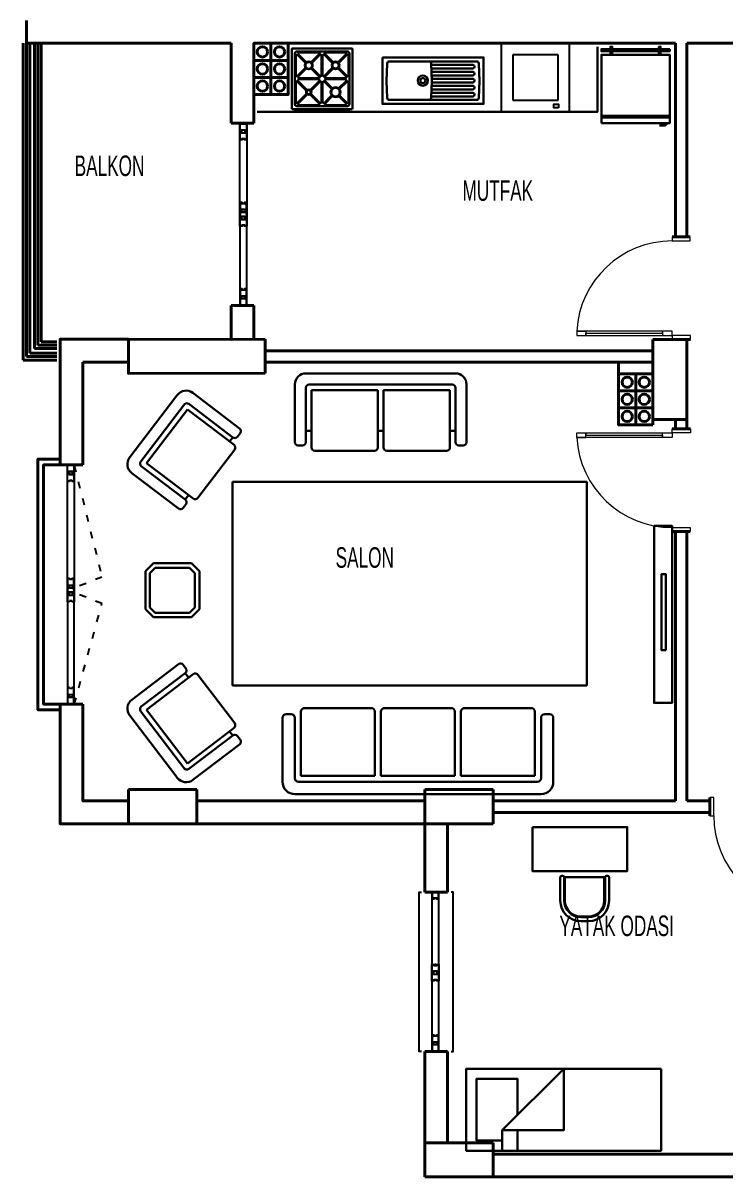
# Model space of a CAD drawing. Header units: millimetres. Extents: x 43 to 2108, y 36 to 2056.
# Drawn here: x 43 to 660, y 41 to 1054 of the extents above; entities that cross this region are included whole.
import ezdxf

# ---------------------------------------------------------------- set-up
doc = ezdxf.new("R2010")
doc.units = ezdxf.units.MM
doc.linetypes.add('ACAD_ISO03W100', pattern=[30, 12, -18])
doc.layers.add('14_ISLAK_MEKAN_TEFRİŞ', color=134, linetype='Continuous')
for name, color, linetype, lineweight in [('duvar_40', 45, 'Continuous', 40), ('PENC_25', 74, 'Continuous', 25), ('TEF', 145, 'Continuous', 30), ('yazı', 253, 'Continuous', 20)]:
    doc.layers.add(name, color=color, linetype=linetype, lineweight=lineweight)
doc.styles.add('ARIAL', font='Arial')

# ---------------------------------------------------------------- blocks, each defined once
blk = doc.blocks.new('2')
at = {"layer": 'TEF', "linetype": 'ByBlock', "flags": 128}
for points in [[(596.611186, 612.660234), (612.452687, 612.660234), (612.452687, 457.302242), (596.611186, 457.302242)], [(606.807043, 503.577482), (603.217009, 503.577482), (603.217009, 570.405056), (606.807043, 570.405056)]]:
    blk.add_lwpolyline(points, close=True, dxfattribs=at)
blk = doc.blocks.new('a4')
at = {"layer": 'duvar_40', "linetype": 'ByBlock', "flags": 128}
for points in [[(415.452687, 291.277561), (395.452687, 291.277561)], [(415.452687, 151.277561), (395.452687, 151.277561)]]:
    blk.add_lwpolyline(points, dxfattribs=at)
at = {"layer": 'PENC_25'}
for p, q in [((401.661169, 285.302338), (401.661169, 165.816561)), ((407.661172, 165.816561), (407.661172, 285.302338))]:
    blk.add_line(p, q, dxfattribs=at)
at = {"layer": 'PENC_25', "flags": 128}
for points in [[(392.452687, 151.277561), (390.452687, 151.277561), (390.452687, 291.277561), (392.452687, 291.277561)], [(418.452687, 151.277561), (420.369654, 151.277561), (420.369654, 291.277561), (418.452687, 291.277561)]]:
    blk.add_lwpolyline(points, dxfattribs=at)
for points in [[(401.661169, 291.277561), (407.661172, 291.277561), (407.661172, 291.277561)], [(407.661172, 285.302338), (407.661172, 291.277561), (401.661169, 291.277561), (401.661169, 285.302338), (403.66117, 285.302338), (403.66117, 286.002338), (405.66117, 286.002338), (405.66117, 285.302338)], [(407.461172, 285.502338), (407.461172, 291.102342), (401.861169, 291.102342), (401.861169, 285.502338), (403.46117, 285.502338), (403.46117, 286.202338), (405.86117, 286.202338), (405.86117, 285.502338)], [(407.661172, 227.640209), (407.661172, 219.640206), (406.16117, 219.640206), (406.16117, 221.640207), (401.661169, 221.640207), (401.661169, 227.640209), (403.66117, 227.640209), (403.66117, 226.940209), (405.66117, 226.940209), (405.66117, 227.640209)], [(407.461172, 227.440209), (407.461172, 219.840206), (406.36117, 219.840206), (406.36117, 221.840207), (401.861169, 221.840207), (401.861169, 227.440209), (403.46117, 227.440209), (403.46117, 226.740209), (405.86117, 226.740209), (405.86117, 227.440209)], [(404.16117, 227.840209), (404.16117, 226.940209), (405.16117, 226.940209), (405.16117, 227.840209)], [(401.661169, 213.340204), (401.661169, 221.340207), (403.16117, 221.340207), (403.16117, 219.340206), (407.661172, 219.340206), (407.661172, 213.340204), (405.66117, 213.340204), (405.66117, 214.040204), (403.66117, 214.040204), (403.66117, 213.340204)], [(401.861169, 213.540204), (401.861169, 221.140207), (402.96117, 221.140207), (402.96117, 219.140206), (407.461172, 219.140206), (407.461172, 213.540204), (405.86117, 213.540204), (405.86117, 214.240204), (403.46117, 214.240204), (403.46117, 213.540204)], [(401.661169, 165.816561), (401.661169, 157.602343), (403.16117, 157.602343), (403.16117, 159.602344), (407.661172, 159.602344), (407.661172, 165.816561), (405.66117, 165.816561), (405.66117, 165.116561), (403.66117, 165.116561), (403.66117, 165.816561)], [(401.861169, 165.616561), (401.861169, 157.802343), (402.96117, 157.802343), (402.96117, 159.802344), (407.461172, 159.802344), (407.461172, 165.616561), (405.86117, 165.616561), (405.86117, 164.916561), (403.46117, 164.916561), (403.46117, 165.616561)], [(407.661172, 151.277561), (407.661172, 159.302344), (406.16117, 159.302344), (406.16117, 157.302343), (401.661169, 157.302343), (401.661169, 151.277561), (404.66117, 151.277561)], [(407.461172, 151.702341), (407.461172, 159.102344), (406.36117, 159.102344), (406.36117, 157.102343), (401.861169, 157.102343), (401.861169, 151.702341), (403.46117, 151.702341), (405.86117, 151.702341)], [(401.661169, 151.277561), (407.661172, 151.277561)]]:
    blk.add_lwpolyline(points, close=True, dxfattribs=at)
blk = doc.blocks.new('a5')
at = {"layer": 'duvar_40', "linetype": 'ByBlock'}
for p, q in [((95.452558, 666.277561), (75.452558, 666.277561)), ((95.452558, 456.277561), (75.452558, 456.277561))]:
    blk.add_line(p, q, dxfattribs=at)
at = {"layer": 'duvar_40', "linetype": 'ByBlock', "flags": 128}
for points in [[(75.963781, 671.277561), (55.963781, 671.277561), (55.963781, 451.277561), (75.963781, 451.277561)], [(75.963781, 666.277561), (60.963781, 666.277561), (60.963781, 456.277561), (75.963781, 456.277561)]]:
    blk.add_lwpolyline(points, dxfattribs=at)
at = {"layer": 'PENC_25'}
for p, q in [((81.82334, 666.277573), (81.82334, 666.277573)), ((81.82334, 666.277573), (87.823343, 666.277573)), ((87.823343, 666.277573), (81.82334, 666.277573)), ((81.82334, 660.252791), (81.82334, 666.277573)), ((81.82334, 666.277573), (84.823341, 666.277573)), ((86.323341, 660.252791), (81.82334, 660.252791)), ((81.82334, 651.738573), (81.82334, 659.952791)), ((81.82334, 659.952791), (83.323341, 659.952791)), ((82.02334, 660.452791), (82.02334, 665.852793)), ((82.02334, 665.852793), (83.623341, 665.852793)), ((86.523341, 660.452791), (82.02334, 660.452791)), ((82.02334, 651.938573), (82.02334, 659.752791)), ((82.02334, 659.752791), (83.123341, 659.752791)), ((83.123341, 659.752791), (83.123341, 657.75279)), ((83.323341, 659.952791), (83.323341, 657.95279)), ((83.623341, 665.852793), (83.623341, 665.852793)), ((83.623341, 665.852793), (86.023341, 665.852793)), ((84.823341, 666.277573), (84.823341, 666.277573)), ((84.823341, 666.277573), (84.823341, 666.277573)), ((84.823341, 666.277573), (84.823341, 666.277573)), ((84.823341, 666.277573), (87.823343, 666.277573)), ((86.023341, 665.852793), (86.023341, 665.852793)), ((86.023341, 665.852793), (87.623343, 665.852793)), ((86.323341, 658.25279), (86.323341, 660.252791)), ((86.523341, 658.45279), (86.523341, 660.452791)), ((87.623343, 658.45279), (86.523341, 658.45279)), ((87.623343, 665.852793), (87.623343, 658.45279)), ((87.823343, 666.277573), (87.823343, 666.277573)), ((87.823343, 666.277573), (87.823343, 658.25279)), ((83.823341, 651.738573), (81.82334, 651.738573)), ((81.82334, 556.277573), (81.82334, 651.738573)), ((83.623341, 651.938573), (82.02334, 651.938573)), ((83.123341, 657.75279), (87.623343, 657.75279)), ((83.323341, 657.95279), (87.823343, 657.95279)), ((86.023341, 652.638573), (83.623341, 652.638573)), ((83.623341, 652.638573), (83.623341, 651.938573)), ((85.823341, 652.438573), (83.823341, 652.438573)), ((83.823341, 652.438573), (83.823341, 651.738573)), ((85.823341, 651.738573), (85.823341, 652.438573)), ((87.823343, 651.738573), (85.823341, 651.738573)), ((86.023341, 651.938573), (86.023341, 652.638573)), ((87.623343, 651.938573), (86.023341, 651.938573)), ((87.823343, 658.25279), (86.323341, 658.25279)), ((87.623343, 657.75279), (87.623343, 651.938573)), ((87.823343, 657.95279), (87.823343, 651.738573)), ((87.823343, 651.738573), (87.823343, 556.277573)), ((81.82334, 566.577577), (81.82334, 558.577573)), ((83.823341, 566.577577), (81.82334, 566.577577)), ((81.82334, 558.577573), (83.323341, 558.577573)), ((86.323341, 558.277573), (81.82334, 558.277573)), ((81.82334, 558.277573), (81.82334, 556.277573)), ((82.02334, 566.377577), (82.02334, 558.777573)), ((83.623341, 566.377577), (82.02334, 566.377577)), ((82.02334, 558.777573), (83.123341, 558.777573)), ((86.523341, 558.077573), (82.02334, 558.077573)), ((82.02334, 558.077573), (82.02334, 556.277573)), ((83.123341, 558.777573), (83.123341, 560.777574)), ((83.123341, 560.777574), (87.623343, 560.777574)), ((83.323341, 558.577573), (83.323341, 560.577574)), ((83.323341, 560.577574), (87.823343, 560.577574)), ((83.623341, 565.677577), (83.623341, 566.377577)), ((86.023341, 565.677577), (83.623341, 565.677577)), ((83.823341, 565.877577), (83.823341, 566.577577)), ((85.823341, 565.877577), (83.823341, 565.877577)), ((87.823343, 566.577577), (85.823341, 566.577577)), ((85.823341, 566.577577), (85.823341, 565.877577)), ((87.623343, 566.377577), (86.023341, 566.377577)), ((86.023341, 566.377577), (86.023341, 565.677577)), ((87.823343, 560.277574), (86.323341, 560.277574)), ((86.323341, 560.277574), (86.323341, 558.277573)), ((87.623343, 560.077574), (86.523341, 560.077574)), ((86.523341, 560.077574), (86.523341, 558.077573)), ((87.623343, 560.777574), (87.623343, 566.377577)), ((87.623343, 556.277573), (87.623343, 560.077574)), ((87.823343, 560.577574), (87.823343, 566.577577)), ((87.823343, 556.277573), (87.823343, 560.277574)), ((81.82334, 554.277572), (81.82334, 556.277573)), ((81.82334, 556.277573), (81.82334, 470.816572)), ((86.323341, 554.277572), (81.82334, 554.277572)), ((81.82334, 545.977569), (81.82334, 553.977572)), ((81.82334, 553.977572), (83.323341, 553.977572)), ((82.02334, 554.477572), (82.02334, 556.277573)), ((86.523341, 554.477572), (82.02334, 554.477572)), ((82.02334, 546.177569), (82.02334, 553.777572)), ((82.02334, 553.777572), (83.123341, 553.777572)), ((83.123341, 553.777572), (83.123341, 551.777571)), ((83.123341, 551.777571), (87.623343, 551.777571)), ((83.323341, 553.977572), (83.323341, 551.977571)), ((83.323341, 551.977571), (87.823343, 551.977571)), ((86.323341, 552.277571), (86.323341, 554.277572)), ((87.823343, 552.277571), (86.323341, 552.277571)), ((86.523341, 552.477571), (86.523341, 554.477572)), ((87.623343, 552.477571), (86.523341, 552.477571)), ((87.623343, 556.277573), (87.623343, 552.477571)), ((87.623343, 551.777571), (87.623343, 546.177569)), ((87.823343, 556.277573), (87.823343, 552.277571)), ((87.823343, 470.816572), (87.823343, 556.277573)), ((87.823343, 551.977571), (87.823343, 545.977569)), ((83.823341, 545.977569), (81.82334, 545.977569)), ((83.623341, 546.177569), (82.02334, 546.177569)), ((86.023341, 546.877569), (83.623341, 546.877569)), ((83.623341, 546.877569), (83.623341, 546.177569)), ((85.823341, 546.677569), (83.823341, 546.677569)), ((83.823341, 546.677569), (83.823341, 545.977569)), ((85.823341, 545.977569), (85.823341, 546.677569)), ((87.823343, 545.977569), (85.823341, 545.977569)), ((86.023341, 546.177569), (86.023341, 546.877569)), ((87.623343, 546.177569), (86.023341, 546.177569)), ((81.82334, 470.816572), (81.82334, 462.602355)), ((83.823341, 470.816572), (81.82334, 470.816572)), ((82.02334, 470.616572), (82.02334, 462.802355)), ((83.623341, 470.616572), (82.02334, 470.616572)), ((83.623341, 469.916572), (83.623341, 470.616572)), ((86.023341, 469.916572), (83.623341, 469.916572)), ((83.823341, 470.116572), (83.823341, 470.816572)), ((85.823341, 470.116572), (83.823341, 470.116572)), ((87.823343, 470.816572), (85.823341, 470.816572)), ((85.823341, 470.816572), (85.823341, 470.116572)), ((87.623343, 470.616572), (86.023341, 470.616572)), ((86.023341, 470.616572), (86.023341, 469.916572)), ((87.623343, 464.802356), (87.623343, 470.616572)), ((87.823343, 464.602356), (87.823343, 470.816572)), ((81.82334, 462.602355), (83.323341, 462.602355)), ((86.323341, 462.302355), (81.82334, 462.302355)), ((81.82334, 462.302355), (81.82334, 456.277573)), ((81.82334, 456.277573), (81.82334, 456.277573)), ((81.82334, 456.277573), (87.823343, 456.277573)), ((87.823343, 456.277573), (81.82334, 456.277573)), ((81.82334, 456.277573), (84.823341, 456.277573)), ((82.02334, 462.802355), (83.123341, 462.802355)), ((86.523341, 462.102355), (82.02334, 462.102355)), ((82.02334, 462.102355), (82.02334, 456.702353)), ((82.02334, 456.702353), (83.623341, 456.702353)), ((83.123341, 462.802355), (83.123341, 464.802356)), ((83.123341, 464.802356), (87.623343, 464.802356)), ((83.323341, 462.602355), (83.323341, 464.602356)), ((83.323341, 464.602356), (87.823343, 464.602356)), ((83.623341, 456.702353), (83.623341, 456.702353)), ((83.623341, 456.702353), (86.023341, 456.702353)), ((84.823341, 456.277573), (84.823341, 456.277573)), ((84.823341, 456.277573), (84.823341, 456.277573)), ((84.823341, 456.277573), (84.823341, 456.277573)), ((84.823341, 456.277573), (87.823343, 456.277573)), ((86.023341, 456.702353), (86.023341, 456.702353)), ((86.023341, 456.702353), (87.623343, 456.702353)), ((87.823343, 464.302356), (86.323341, 464.302356)), ((86.323341, 464.302356), (86.323341, 462.302355)), ((87.623343, 464.102356), (86.523341, 464.102356)), ((86.523341, 464.102356), (86.523341, 462.102355)), ((87.623343, 456.702353), (87.623343, 464.102356)), ((87.823343, 456.277573), (87.823343, 464.302356)), ((87.823343, 456.277573), (87.823343, 456.277573))]:
    blk.add_line(p, q, dxfattribs=at)
at = {"layer": 'PENC_25', "linetype": 'ACAD_ISO03W100', "ltscale": 0.5}
for p, q in [((87.823332, 666.107915), (112.138518, 567.695697)), ((112.138518, 567.695697), (87.823332, 558.107916)), ((112.138518, 544.520133), (87.823332, 554.107914)), ((87.823332, 456.107915), (112.138518, 544.520133))]:
    blk.add_line(p, q, dxfattribs=at)
blk = doc.blocks.new('a6')
at = {"layer": 'duvar_40', "linetype": 'ByBlock'}
for p, q in [((225.452687, 966.263095), (245.452687, 966.263095)), ((245.452687, 806.263095), (225.452687, 806.263095))]:
    blk.add_line(p, q, dxfattribs=at)
at = {"layer": 'PENC_25'}
for p, q in [((233.215035, 886.093422), (233.215035, 951.554423)), ((239.215038, 951.554423), (239.215038, 886.093422)), ((233.215035, 886.093422), (233.215035, 820.632421)), ((239.215038, 820.632421), (239.215038, 886.093422))]:
    blk.add_line(p, q, dxfattribs=at)
at = {"layer": 'PENC_25', "flags": 128}
for points in [[(233.215035, 966.093422), (233.215035, 966.093422), (239.215038, 966.093422), (239.215038, 966.093422)], [(239.215038, 966.093422), (239.215038, 958.068639), (237.715037, 958.068639), (237.715037, 960.06864), (233.215035, 960.06864), (233.215035, 966.093422), (236.215037, 966.093422)], [(233.215035, 951.554423), (233.215035, 959.76864), (234.715037, 959.76864), (234.715037, 957.768639), (239.215038, 957.768639), (239.215038, 951.554423), (237.215037, 951.554423), (237.215037, 952.254423), (235.215037, 952.254423), (235.215037, 951.554423)], [(233.415035, 951.754423), (233.415035, 959.56864), (234.515037, 959.56864), (234.515037, 957.568639), (239.015038, 957.568639), (239.015038, 951.754423), (237.415037, 951.754423), (237.415037, 952.454423), (235.015037, 952.454423), (235.015037, 951.754423)], [(233.215035, 896.393426), (233.215035, 888.393423), (234.715037, 888.393423), (234.715037, 890.393424), (239.215038, 890.393424), (239.215038, 896.393426), (237.215037, 896.393426), (237.215037, 895.693426), (235.215037, 895.693426), (235.215037, 896.393426)], [(233.415035, 896.193426), (233.415035, 888.593423), (234.515037, 888.593423), (234.515037, 890.593424), (239.015038, 890.593424), (239.015038, 896.193426), (237.415037, 896.193426), (237.415037, 895.493426), (235.015037, 895.493426), (235.015037, 896.193426)], [(233.215035, 875.793418), (233.215035, 883.793421), (234.715037, 883.793421), (234.715037, 881.79342), (239.215038, 881.79342), (239.215038, 875.793418), (237.215037, 875.793418), (237.215037, 876.493418), (235.215037, 876.493418), (235.215037, 875.793418)], [(233.415035, 875.993418), (233.415035, 883.593421), (234.515037, 883.593421), (234.515037, 881.59342), (239.015038, 881.59342), (239.015038, 875.993418), (237.415037, 875.993418), (237.415037, 876.693418), (235.015037, 876.693418), (235.015037, 875.993418)], [(233.215035, 820.632421), (233.215035, 812.418204), (234.715037, 812.418204), (234.715037, 814.418205), (239.215038, 814.418205), (239.215038, 820.632421), (237.215037, 820.632421), (237.215037, 819.932421), (235.215037, 819.932421), (235.215037, 820.632421)], [(233.415035, 820.432421), (233.415035, 812.618204), (234.515037, 812.618204), (234.515037, 814.618205), (239.015038, 814.618205), (239.015038, 820.432421), (237.415037, 820.432421), (237.415037, 819.732421), (235.015037, 819.732421), (235.015037, 820.432421)], [(239.215038, 806.093422), (239.215038, 814.118205), (237.715037, 814.118205), (237.715037, 812.118204), (233.215035, 812.118204), (233.215035, 806.093422), (236.215037, 806.093422)], [(239.015038, 806.518202), (239.015038, 813.918205), (237.915037, 813.918205), (237.915037, 811.918204), (233.415035, 811.918204), (233.415035, 806.518202), (235.015037, 806.518202), (237.415037, 806.518202)], [(233.215035, 806.093422), (233.215035, 806.093422), (239.215038, 806.093422), (239.215038, 806.093422)]]:
    blk.add_lwpolyline(points, close=True, dxfattribs=at)
for points in [[(233.415035, 960.26864), (233.415035, 965.668642), (235.015037, 965.668642), (237.415037, 965.668642), (239.015038, 965.668642), (239.015038, 958.268639), (237.915037, 958.268639), (237.915037, 960.26864)], [(233.415035, 960.26864), (237.915037, 960.26864)], [(239.215038, 886.093422), (239.215038, 890.093424), (237.715037, 890.093424), (237.715037, 888.093423), (233.215035, 888.093423), (233.215035, 886.093422)], [(239.215038, 886.093422), (239.215038, 882.09342), (237.715037, 882.09342), (237.715037, 884.093421), (233.215035, 884.093421), (233.215035, 886.093422)], [(239.015038, 886.093422), (239.015038, 889.893424), (237.915037, 889.893424), (237.915037, 887.893423), (233.415035, 887.893423), (233.415035, 886.093422)], [(239.015038, 886.093422), (239.015038, 882.29342), (237.915037, 882.29342), (237.915037, 884.293421), (233.415035, 884.293421), (233.415035, 886.093422)]]:
    blk.add_lwpolyline(points, dxfattribs=at)
blk = doc.blocks.new('f1')
at = {"layer": 'duvar_40', "linetype": 'ByBlock'}
for p, q in [((628.408052, 866.277561), (612.407959, 866.277561)), ((625.408131, 866.277557), (615.408131, 866.277557)), ((625.407375, 866.289079), (625.407375, 866.277561)), ((625.407375, 866.277561), (625.407375, 866.289079)), ((628.452636, 776.277561), (612.452543, 776.277561)), ((615.452715, 776.277557), (625.452715, 776.277557))]:
    blk.add_line(p, q, dxfattribs=at)
at = {"layer": 'PENC_25', "lineweight": 20}
for p, q in [((628.408103, 866.277561), (612.407959, 866.277561)), ((612.407959, 866.277561), (612.407959, 862.804983)), ((612.407959, 862.804983), (628.408052, 862.804983)), ((628.408052, 862.804983), (628.408052, 866.277561)), ((528.729137, 783.75014), (528.729137, 779.75014)), ((628.452636, 779.75014), (612.452543, 779.75014)), ((612.452543, 779.75014), (612.452543, 776.277561)), ((612.452543, 776.277561), (628.452687, 776.277561)), ((628.452636, 776.277561), (628.452636, 779.75014))]:
    blk.add_line(p, q, dxfattribs=at)
at = {"layer": 'PENC_25', "lineweight": 20, "flags": 128}
blk.add_lwpolyline([(528.729137, 779.75014), (612.452543, 779.75014), (612.452543, 783.75014), (528.729137, 783.75014), (536.801573, 783.75014), (536.801573, 779.75014), (536.801573, 781.75014), (603.89064, 781.75014), (603.89064, 783.75014), (603.89064, 779.75014)], dxfattribs=at)
at = {"layer": 'PENC_25', "lineweight": 20}
blk.add_arc((612.396657, 779.002894), 83.80209, 89.992273, 176.752553, dxfattribs=at)
blk = doc.blocks.new('s12')
at = {"layer": 'duvar_40', "linetype": 'ByBlock'}
for p, q in [((628.452636, 697.780633), (612.452543, 697.780633)), ((615.452715, 697.780638), (625.452715, 697.780638)), ((625.407375, 607.769115), (625.407375, 607.780633)), ((625.407375, 607.780633), (625.407375, 607.769115))]:
    blk.add_line(p, q, dxfattribs=at)
at = {"layer": 'PENC_25', "lineweight": 20}
for p, q in [((528.729137, 690.308054), (528.729137, 694.308054)), ((612.452543, 694.308054), (612.452543, 697.780633)), ((612.452543, 697.780633), (628.452687, 697.780633)), ((628.452636, 694.308054), (612.452543, 694.308054)), ((628.452636, 697.780633), (628.452636, 694.308054)), ((612.407959, 607.780633), (612.407959, 611.253211)), ((612.407959, 611.253211), (628.408052, 611.253211)), ((628.408103, 607.780633), (612.407959, 607.780633)), ((628.408052, 611.253211), (628.408052, 607.780633))]:
    blk.add_line(p, q, dxfattribs=at)
at = {"layer": 'PENC_25', "lineweight": 20, "flags": 128}
blk.add_lwpolyline([(528.729137, 694.308054), (612.452543, 694.308054), (612.452543, 690.308054), (528.729137, 690.308054), (536.801573, 690.308054), (536.801573, 694.308054), (536.801573, 692.308054), (603.89064, 692.308054), (603.89064, 690.308054), (603.89064, 694.308054)], dxfattribs=at)
at = {"layer": 'PENC_25', "lineweight": 20}
blk.add_arc((612.396657, 695.0553), 83.80209, 183.247447, 270.007727, dxfattribs=at)
blk = doc.blocks.new('s0')
at = {"layer": 'duvar_40', "linetype": 'ByBlock'}
for p, q in [((645.576154, 371.232249), (645.587672, 371.232249)), ((645.587672, 371.232249), (645.576154, 371.232249)), ((645.587672, 374.232926), (645.587672, 358.232833)), ((645.587676, 371.233005), (645.587676, 361.233005)), ((735.587672, 374.27751), (735.587672, 358.277417)), ((735.587676, 361.277589), (735.587676, 371.277589))]:
    blk.add_line(p, q, dxfattribs=at)
at = {"layer": 'PENC_25', "lineweight": 20}
for p, q in [((645.587672, 374.232977), (645.587672, 358.232833)), ((649.06025, 374.232926), (645.587672, 374.232926)), ((649.06025, 358.232833), (649.06025, 374.232926)), ((732.115093, 374.27751), (732.115093, 358.277417)), ((735.587672, 374.27751), (732.115093, 374.27751)), ((735.587672, 358.277417), (735.587672, 374.277561)), ((645.587672, 358.232833), (649.06025, 358.232833)), ((732.115093, 358.277417), (735.587672, 358.277417)), ((728.115093, 274.554011), (732.115093, 274.554011))]:
    blk.add_line(p, q, dxfattribs=at)
at = {"layer": 'PENC_25', "lineweight": 20, "flags": 128}
blk.add_lwpolyline([(732.115093, 274.554011), (732.115093, 358.277417), (728.115093, 358.277417), (728.115093, 274.554011), (728.115093, 282.626447), (732.115093, 282.626447), (730.115093, 282.626447), (730.115093, 349.715514), (728.115093, 349.715514), (732.115093, 349.715514)], dxfattribs=at)
at = {"layer": 'PENC_25', "lineweight": 20}
blk.add_arc((732.862339, 358.221531), 83.80209, 179.992273, 266.752553, dxfattribs=at)
blk = doc.blocks.new('bb9')
at = {"layer": '14_ISLAK_MEKAN_TEFRİŞ'}
for p, q in [((881.681501, -291.899922), (821.681501, -291.899922)), ((821.681501, -291.899922), (821.681501, -351.899922)), ((881.681501, -351.899922), (881.681501, -291.899922)), ((871.681501, -301.899922), (831.681501, -301.899922)), ((831.681501, -301.899922), (831.681501, -341.899922)), ((871.681501, -341.899922), (871.681501, -301.899922)), ((831.681501, -341.899922), (871.681501, -341.899922)), ((821.681501, -351.899922), (881.681501, -351.899922))]:
    blk.add_line(p, q, dxfattribs=at)
at = {"layer": '14_ISLAK_MEKAN_TEFRİŞ', "flags": 128}
blk.add_lwpolyline([(831.453368, -295.395742), (835.447084, -295.395742), (835.447084, -298.404103), (831.453368, -298.404103)], close=True, dxfattribs=at)
blk = doc.blocks.new('jhngbklnkgb_fbgnlş')
at = {"layer": 'TEF', "linetype": 'Continuous'}
for p, q in [((-4959.028178, -13978.391768), (-4959.028178, -13983.391768)), ((-4957.028178, -13978.391768), (-4959.028178, -13978.391768)), ((-4958.113378, -13973.079768), (-4958.613378, -13973.579768)), ((-4958.613378, -13973.579768), (-4958.613378, -13978.391768)), ((-4957.028178, -13973.079768), (-4958.113378, -13973.079768)), ((-4958.028178, -13978.391768), (-4958.028178, -13983.391768)), ((-4957.528178, -13978.391768), (-4957.528178, -13983.391768)), ((-4957.028178, -13970.579768), (-4956.528178, -13970.079768)), ((-4957.028178, -13970.579768), (-4957.028178, -14029.579768)), ((-4897.528178, -13970.079768), (-4956.528178, -13970.079768)), ((-4954.028178, -13975.079768), (-4954.028178, -14025.079768)), ((-4953.028178, -13977.201068), (-4953.028178, -13996.458468)), ((-4902.028178, -13973.079768), (-4952.028178, -13973.079768)), ((-4951.321078, -13976.493968), (-4943.106578, -13984.708468)), ((-4950.613978, -13975.786868), (-4942.399478, -13984.001368)), ((-4930.649478, -13974.079768), (-4949.906878, -13974.079768)), ((-4929.942378, -13975.786868), (-4938.156878, -13984.001368)), ((-4929.235278, -13976.493968), (-4937.449778, -13984.708468)), ((-4927.528178, -13977.201068), (-4927.528178, -13996.458468)), ((-4926.528178, -13977.201068), (-4926.528178, -13996.458468)), ((-4917.313678, -13984.001368), (-4924.821078, -13976.493968)), ((-4916.606578, -13983.294268), (-4924.113978, -13975.786868)), ((-4904.149478, -13974.079768), (-4923.406878, -13974.079768)), ((-4903.442378, -13975.786868), (-4910.949778, -13983.294268)), ((-4902.735278, -13976.493968), (-4910.242678, -13984.001368)), ((-4901.028178, -13977.201068), (-4901.028178, -13996.458468)), ((-4900.028178, -13975.079768), (-4900.028178, -14025.079768)), ((-4897.028178, -13970.579768), (-4897.528178, -13970.079768)), ((-4897.028178, -13970.579768), (-4897.028178, -14029.579768)), ((-4957.028178, -13983.391768), (-4959.028178, -13983.391768)), ((-4959.028178, -13986.391768), (-4959.028178, -13991.391768)), ((-4957.028178, -13986.391768), (-4959.028178, -13986.391768)), ((-4958.613378, -13983.391768), (-4958.613378, -13986.391768)), ((-4958.028178, -13986.391768), (-4958.028178, -13991.391768)), ((-4957.528178, -13986.391768), (-4957.528178, -13991.391768)), ((-4943.106578, -13988.951068), (-4951.321078, -13997.165568)), ((-4942.399478, -13989.658168), (-4950.613978, -13997.872668)), ((-4942.399478, -13984.001368), (-4943.106578, -13984.708468)), ((-4943.106578, -13988.951068), (-4942.399478, -13989.658168)), ((-4938.156878, -13984.001368), (-4937.449778, -13984.708468)), ((-4937.449778, -13988.951068), (-4938.156878, -13989.658168)), ((-4938.156878, -13989.658168), (-4929.942378, -13997.872668)), ((-4937.449778, -13988.951068), (-4929.235278, -13997.165568)), ((-4917.313678, -13989.658168), (-4924.821078, -13997.165568)), ((-4916.606578, -13990.365268), (-4924.113978, -13997.872668)), ((-4916.606578, -13983.294268), (-4917.313678, -13984.001368)), ((-4916.606578, -13990.365268), (-4917.313678, -13989.658168)), ((-4910.242678, -13984.001368), (-4910.949778, -13983.294268)), ((-4910.242678, -13989.658168), (-4910.949778, -13990.365268)), ((-4903.442378, -13997.872668), (-4910.949778, -13990.365268)), ((-4902.735278, -13997.165568), (-4910.242678, -13989.658168)), ((-4957.028178, -13991.391768), (-4959.028178, -13991.391768)), ((-4957.028178, -13994.391768), (-4959.028178, -13994.391768)), ((-4959.028178, -13994.391768), (-4959.028178, -13999.391768)), ((-4957.028178, -13999.391768), (-4959.028178, -13999.391768)), ((-4959.028178, -14002.391768), (-4959.028178, -14007.391768)), ((-4957.028178, -14002.391768), (-4959.028178, -14002.391768)), ((-4958.613378, -13991.391768), (-4958.613378, -13994.391768)), ((-4958.613378, -13999.391768), (-4958.613378, -14002.391768)), ((-4958.028178, -13994.391768), (-4958.028178, -13999.391768)), ((-4958.028178, -14002.391768), (-4958.028178, -14007.391768)), ((-4957.528178, -13994.391768), (-4957.528178, -13999.391768)), ((-4957.528178, -14002.391768), (-4957.528178, -14007.391768)), ((-4950.613978, -14002.286868), (-4943.813678, -14009.087168)), ((-4930.649478, -13999.579768), (-4949.906878, -13999.579768)), ((-4930.649478, -14000.579768), (-4949.906878, -14000.579768)), ((-4929.942378, -14002.286868), (-4936.742678, -14009.087168)), ((-4924.113978, -14002.286868), (-4916.606578, -14009.794268)), ((-4904.149478, -13999.579768), (-4923.406878, -13999.579768)), ((-4904.149478, -14000.579768), (-4923.406878, -14000.579768)), ((-4910.949778, -14009.794268), (-4903.442378, -14002.286868)), ((-4957.028178, -14007.391768), (-4959.028178, -14007.391768)), ((-4957.028178, -14010.391768), (-4959.028178, -14010.391768)), ((-4959.028178, -14010.391768), (-4959.028178, -14015.391768)), ((-4958.613378, -14007.391768), (-4958.613378, -14010.391768)), ((-4958.028178, -14010.391768), (-4958.028178, -14015.391768)), ((-4957.528178, -14010.391768), (-4957.528178, -14015.391768)), ((-4953.028178, -14003.701068), (-4953.028178, -14022.958468)), ((-4951.321078, -14002.993968), (-4944.520778, -14009.794268)), ((-4943.813678, -14009.087168), (-4944.520778, -14009.794268)), ((-4936.742678, -14009.087168), (-4936.035578, -14009.794268)), ((-4929.235278, -14002.993968), (-4936.035578, -14009.794268)), ((-4927.528178, -14003.701068), (-4927.528178, -14022.958468)), ((-4926.528178, -14003.701068), (-4926.528178, -14022.958468)), ((-4924.821078, -14002.993968), (-4917.313678, -14010.501368)), ((-4917.313678, -14010.501368), (-4916.606578, -14009.794268)), ((-4910.949778, -14009.794268), (-4910.242678, -14010.501368)), ((-4910.242678, -14010.501368), (-4902.735278, -14002.993968)), ((-4901.028178, -14003.701068), (-4901.028178, -14022.958468)), ((-4957.028178, -14015.391768), (-4959.028178, -14015.391768)), ((-4958.613378, -14015.391768), (-4958.613378, -14026.579768)), ((-4957.028178, -14019.891768), (-4958.113378, -14019.891768)), ((-4958.113378, -14019.891768), (-4958.113378, -14021.891768)), ((-4957.028178, -14021.891768), (-4958.113378, -14021.891768)), ((-4944.520778, -14016.865268), (-4951.321078, -14023.665568)), ((-4943.813678, -14017.572368), (-4950.613978, -14024.372668)), ((-4944.520778, -14016.865268), (-4943.813678, -14017.572368)), ((-4936.035578, -14016.865268), (-4936.742678, -14017.572368)), ((-4936.742678, -14017.572368), (-4929.942378, -14024.372668)), ((-4936.035578, -14016.865268), (-4929.235278, -14023.665568)), ((-4924.821078, -14023.665568), (-4917.313678, -14016.158168)), ((-4924.113978, -14024.372668), (-4916.606578, -14016.865268)), ((-4917.313678, -14016.158168), (-4916.606578, -14016.865268)), ((-4910.949778, -14016.865268), (-4910.242678, -14016.158168)), ((-4910.949778, -14016.865268), (-4903.442378, -14024.372668)), ((-4910.242678, -14016.158168), (-4902.735278, -14023.665568)), ((-4958.613378, -14026.579768), (-4958.113378, -14027.079768)), ((-4957.028178, -14027.079768), (-4958.113378, -14027.079768)), ((-4956.528178, -14030.079768), (-4957.028178, -14029.579768)), ((-4897.528178, -14030.079768), (-4956.528178, -14030.079768)), ((-4902.028178, -14027.079768), (-4952.028178, -14027.079768)), ((-4930.649478, -14026.079768), (-4949.906878, -14026.079768)), ((-4904.149478, -14026.079768), (-4923.406878, -14026.079768)), ((-4897.028178, -14029.579768), (-4897.528178, -14030.079768))]:
    blk.add_line(p, q, dxfattribs=at)
for centre, radius in [((-4940.278178, -13986.829768), 2.6357), ((-4940.278178, -13986.829768), 2.0357), ((-4913.778178, -13986.829768), 3.8928), ((-4913.778178, -13986.829768), 3.2928), ((-4940.278178, -14013.329768), 4.8755), ((-4940.278178, -14013.329768), 4.2755), ((-4913.778178, -14013.329768), 3.7635), ((-4913.778178, -14013.329768), 3.1635)]:
    blk.add_circle(centre, radius, dxfattribs=at)
for centre, radius, start, end in [((-4952.028178, -13975.079768), 2, 90, 180), ((-4952.028178, -13977.201068), 1, 45, 180), ((-4949.906878, -13975.079768), 1, 90, 225), ((-4930.649478, -13975.079768), 1, 315, 90), ((-4928.528178, -13977.201068), 1, 0, 135), ((-4925.528178, -13977.201068), 1, 45, 180), ((-4923.406878, -13975.079768), 1, 90, 225), ((-4904.149478, -13975.079768), 1, 315, 90), ((-4902.028178, -13977.201068), 1, 0, 135), ((-4902.028178, -13975.079768), 2, 0, 90), ((-4952.028178, -13996.458468), 1, 180, 315), ((-4949.906878, -13998.579768), 1, 135, 270), ((-4949.906878, -14001.579768), 1, 90, 225), ((-4930.649478, -13998.579768), 1, 270, 45), ((-4930.649478, -14001.579768), 1, 315, 90), ((-4928.528178, -13996.458468), 1, 225, 0), ((-4925.528178, -13996.458468), 1, 180, 315), ((-4923.406878, -13998.579768), 1, 135, 270), ((-4923.406878, -14001.579768), 1, 90, 225), ((-4904.149478, -13998.579768), 1, 270, 45), ((-4904.149478, -14001.579768), 1, 315, 90), ((-4902.028178, -13996.458468), 1, 225, 0), ((-4952.028178, -14003.701068), 1, 45, 180), ((-4928.528178, -14003.701068), 1, 0, 135), ((-4925.528178, -14003.701068), 1, 45, 180), ((-4902.028178, -14003.701068), 1, 0, 135), ((-4952.028178, -14025.079768), 2, 180, 270), ((-4952.028178, -14022.958468), 1, 180, 315), ((-4949.906878, -14025.079768), 1, 135, 270), ((-4930.649478, -14025.079768), 1, 270, 45), ((-4928.528178, -14022.958468), 1, 225, 0), ((-4925.528178, -14022.958468), 1, 180, 315), ((-4923.406878, -14025.079768), 1, 135, 270), ((-4904.149478, -14025.079768), 1, 270, 45), ((-4902.028178, -14022.958468), 1, 225, 0), ((-4902.028178, -14025.079768), 2, 270, 0)]:
    blk.add_arc(centre, radius, start, end, dxfattribs=at)
blk = doc.blocks.new('jkh_kbgjdlşgbsdjngşdnel')
at = {"layer": 'TEF', "flags": 128}
blk.add_lwpolyline([(-4901.0774, -14156.110742), (-4901.0774, -14056.110742), (-4947.0774, -14056.110742), (-4947.0774, -14156.110742)], close=True, dxfattribs=at)
blk.add_lwpolyline([(-4906.969449, -14151.213015), (-4924.5774, -14152.110742), (-4941.18535, -14151.213015, -0.398484), (-4943.0774, -14149.21593), (-4943.0774, -14109.97033), (-4943.0774, -14063.005553, -0.398484), (-4941.18535, -14061.008469), (-4924.5774, -14060.110742), (-4906.969449, -14061.008469, -0.398484), (-4905.0774, -14063.005553), (-4905.0774, -14149.21593, -0.398484)], format="xyb", close=True, dxfattribs=at)
for points in [[(-4936.1524, -14107.711865), (-4936.1524, -14066.835746, 1), (-4939.6024, -14066.835746), (-4939.6024, -14107.891034)], [(-4929.2524, -14107.353528), (-4929.2524, -14066.835746, 1), (-4932.7024, -14066.835746), (-4932.7024, -14107.532697)], [(-4922.3524, -14107.224182), (-4922.3524, -14066.835746, 1), (-4925.8024, -14066.835746), (-4925.8024, -14107.17436)], [(-4918.9024, -14107.400077), (-4918.9024, -14066.835746, -1), (-4915.4524, -14066.835746), (-4915.4524, -14107.575973)], [(-4912.0024, -14107.751868), (-4912.0024, -14066.835746, -1), (-4908.5524, -14066.835746), (-4908.5524, -14107.927763)], [(-4905.0774, -14110.005553, 0.398484), (-4906.969449, -14108.008469), (-4924.5774, -14107.110742), (-4941.181126, -14107.973022, 0.399097), (-4943.0774, -14109.97033)]]:
    blk.add_lwpolyline(points, format="xyb", dxfattribs=at)
at = {"layer": 'TEF'}
for radius in [5, 2.5]:
    blk.add_circle((-4924.0774, -14116.110742), radius, dxfattribs=at)
blk = doc.blocks.new('jhnkldgjkslgbjaskgdm')
at = {"layer": 'TEF', "flags": 128}
for points in [[(-5133.802356, -14184.077824), (-5133.802356, -14244.077824), (-5073.802356, -14244.077824), (-5073.802356, -14184.077824)], [(-5073.802356, -14249.077824), (-5133.802356, -14249.077824), (-5133.802356, -14247.077824), (-5073.802356, -14247.077824)]]:
    blk.add_lwpolyline(points, close=True, dxfattribs=at)
for points in [[(-5075.802356, -14184.077824), (-5077.802356, -14182.077824), (-5082.802356, -14182.077824)], [(-5073.802356, -14189.077824), (-5133.802356, -14189.077824)], [(-5073.802356, -14190.577824), (-5133.802356, -14190.577824)], [(-5124.302356, -14244.077824), (-5124.302356, -14251.077824), (-5125.802356, -14251.077824), (-5125.802356, -14244.077824)], [(-5083.302356, -14244.077824), (-5083.302356, -14251.077824), (-5081.802356, -14251.077824), (-5081.802356, -14244.077824)]]:
    blk.add_lwpolyline(points, dxfattribs=at)
blk = doc.blocks.new('kjnklnlkfşfg')
at = {"layer": 'TEF'}
for p, q in [((55398.198142, 10960.914228), (55338.198142, 10960.914228)), ((55318.198142, 10894.247562), (55318.198142, 10952.02534)), ((55325.97592, 10955.358673), (55321.531476, 10955.358673)), ((55329.309254, 10897.580895), (55329.309254, 10952.02534)), ((55329.309254, 10952.02534), (55334.864809, 10952.02534)), ((55334.864809, 10899.803117), (55334.864809, 10957.580895)), ((55401.531476, 10899.803117), (55401.531476, 10957.580895)), ((55401.531476, 10952.02534), (55406.608263, 10952.02534)), ((55406.608263, 10897.580895), (55406.608263, 10952.02534)), ((55409.941597, 10955.358673), (55414.386041, 10955.358673)), ((55417.719374, 10894.247562), (55417.719374, 10952.02534)), ((55404.309254, 10894.247562), (55332.642587, 10894.247562)), ((55401.531476, 10899.803117), (55334.864809, 10899.803117)), ((55404.309254, 10883.136451), (55329.309254, 10883.136451)), ((55404.309254, 10883.136451), (55406.608434, 10883.136451))]:
    blk.add_line(p, q, dxfattribs=at)
for centre, radius, start, end in [((55338.198142, 10957.580895), 3.333333, 90, 180), ((55398.198142, 10957.580895), 3.333333, 0, 90), ((55321.531476, 10952.02534), 3.333333, 90, 180), ((55325.97592, 10952.02534), 3.333333, 0, 90), ((55409.941597, 10952.02534), 3.333333, 90, 180), ((55414.386041, 10952.02534), 3.333333, 0, 90), ((55329.309254, 10894.247562), 11.111111, 180, 270), ((55332.642587, 10897.580895), 3.333333, 180, 270), ((55403.27493, 10897.580895), 3.333333, 270, 0), ((55406.608263, 10894.247562), 11.111111, 270, 0)]:
    blk.add_arc(centre, radius, start, end, dxfattribs=at)
blk = doc.blocks.new('kjlfdndşlknfndfkldfdf')
at = {"layer": 'TEF'}
for p, q in [((55328.507839, 11493.256828), (55246.495339, 11493.256828)), ((55328.507839, 11493.256828), (55410.520339, 11493.256828)), ((55234.345339, 11481.106828), (55234.345339, 11417.926828)), ((55246.495339, 11477.461828), (55246.495339, 11417.926828)), ((55328.507839, 11481.106828), (55250.140339, 11481.106828)), ((55325.470339, 11475.031828), (55252.570339, 11475.031828)), ((55252.570339, 11475.031828), (55252.570339, 11411.851828)), ((55325.470339, 11475.031828), (55325.470339, 11411.851828)), ((55328.507839, 11481.106828), (55406.875339, 11481.106828)), ((55331.545339, 11475.031828), (55331.545339, 11411.851828)), ((55331.545339, 11475.031828), (55404.445339, 11475.031828)), ((55404.445339, 11475.031828), (55404.445339, 11411.851828)), ((55410.520339, 11477.461828), (55410.520339, 11417.926828)), ((55422.670339, 11481.106828), (55422.670339, 11417.926828)), ((55246.495339, 11430.345269), (55252.570339, 11430.345269)), ((55325.470339, 11430.345269), (55331.545339, 11430.345269)), ((55404.445339, 11430.345269), (55410.520339, 11430.345269)), ((55242.850339, 11414.281828), (55237.990339, 11414.281828)), ((55321.825339, 11408.206828), (55256.215339, 11408.206828)), ((55335.190339, 11408.206828), (55400.800339, 11408.206828)), ((55414.165339, 11414.281828), (55419.025339, 11414.281828))]:
    blk.add_line(p, q, dxfattribs=at)
for centre, radius, start, end in [((55246.495339, 11481.106828), 12.15, 90, 180), ((55410.520339, 11481.106828), 12.15, 0, 90), ((55250.140339, 11477.461828), 3.645, 90, 180), ((55406.875339, 11477.461828), 3.645, 0, 90), ((55237.990339, 11417.926828), 3.645, 180, 270), ((55242.850339, 11417.926828), 3.645, 270, 0), ((55256.215339, 11411.851828), 3.645, 180, 270), ((55321.825339, 11411.851828), 3.645, 270, 0), ((55335.190339, 11411.851828), 3.645, 180, 270), ((55400.800339, 11411.851828), 3.645, 270, 0), ((55414.165339, 11417.926828), 3.645, 180, 270), ((55419.025339, 11417.926828), 3.645, 270, 0)]:
    blk.add_arc(centre, radius, start, end, dxfattribs=at)
blk = doc.blocks.new('rttrtr')
at = {"layer": 'TEF'}
for p, q in [((-389.510033, 6064.436817), (-462.410033, 6064.436817)), ((-389.510033, 6064.436817), (-316.610033, 6064.436817)), ((-469.700033, 6057.146817), (-469.700033, 6019.238817)), ((-389.510033, 6057.146817), (-460.223033, 6057.146817)), ((-389.510033, 6057.146817), (-318.797033, 6057.146817)), ((-309.320033, 6057.146817), (-309.320033, 6019.238817)), ((-462.410033, 6054.959817), (-462.410033, 6019.238817)), ((-458.765033, 6053.501817), (-458.765033, 6015.593817)), ((-415.025033, 6053.501817), (-458.765033, 6053.501817)), ((-415.025033, 6053.501817), (-415.025033, 6015.593817)), ((-411.380033, 6053.501817), (-411.380033, 6015.593817)), ((-389.510033, 6053.501817), (-411.380033, 6053.501817)), ((-389.510033, 6053.501817), (-367.640033, 6053.501817)), ((-367.640033, 6053.501817), (-367.640033, 6015.593817)), ((-363.995033, 6053.501817), (-320.255033, 6053.501817)), ((-363.995033, 6053.501817), (-363.995033, 6015.593817)), ((-320.255033, 6053.501817), (-320.255033, 6015.593817)), ((-316.610033, 6054.959817), (-316.610033, 6019.238817)), ((-464.597033, 6017.051817), (-467.513033, 6017.051817)), ((-314.423033, 6017.051817), (-311.507033, 6017.051817)), ((-417.212033, 6013.406817), (-456.578033, 6013.406817)), ((-389.510033, 6013.406817), (-409.193033, 6013.406817)), ((-389.510033, 6013.406817), (-369.827033, 6013.406817)), ((-361.808033, 6013.406817), (-322.442033, 6013.406817))]:
    blk.add_line(p, q, dxfattribs=at)
for centre, radius, start, end in [((-462.410033, 6057.146817), 7.29, 90, 180), ((-316.610033, 6057.146817), 7.29, 0, 90), ((-460.223033, 6054.959817), 2.187, 90, 180), ((-318.797033, 6054.959817), 2.187, 0, 90), ((-467.513033, 6019.238817), 2.187, 180, 270), ((-464.597033, 6019.238817), 2.187, 270, 0), ((-314.423033, 6019.238817), 2.187, 180, 270), ((-311.507033, 6019.238817), 2.187, 270, 0), ((-456.578033, 6015.593817), 2.187, 180, 270), ((-417.212033, 6015.593817), 2.187, 270, 0), ((-409.193033, 6015.593817), 2.187, 180, 270), ((-369.827033, 6015.593817), 2.187, 270, 0), ((-361.808033, 6015.593817), 2.187, 180, 270), ((-322.442033, 6015.593817), 2.187, 270, 0)]:
    blk.add_arc(centre, radius, start, end, dxfattribs=at)
blk = doc.blocks.new('kjnknlnkldfldf')
at = {"layer": 'TEF'}
for p, q in [((57632.193034, 10880.081809), (57609.471988, 10880.081809)), ((57632.193034, 10876.248476), (57609.471988, 10876.248476)), ((57632.471988, 10875.481809), (57609.471988, 10875.481809)), ((57632.471988, 10837.148476), (57632.471988, 10875.481809)), ((57633.726368, 10878.548476), (57633.726368, 10877.781809)), ((57589.538655, 10860.148476), (57589.538655, 10852.481809)), ((57593.371988, 10860.148476), (57593.371988, 10852.481809)), ((57594.138655, 10860.148476), (57594.138655, 10852.481809)), ((57609.471988, 10837.148476), (57632.471988, 10837.148476)), ((57609.471988, 10836.381809), (57632.193034, 10836.381809)), ((57609.471988, 10832.548476), (57632.193034, 10832.548476)), ((57633.726368, 10834.848476), (57633.726368, 10834.081809))]:
    blk.add_line(p, q, dxfattribs=at)
at = {"layer": 'TEF', "flags": 128}
blk.add_lwpolyline([(57681.15439, 10907.269677), (57638.249906, 10907.269677), (57638.249906, 10814.747063), (57681.15439, 10814.747063)], close=True, dxfattribs=at)
for points in [[(57620.268413, 10875.481809), (57620.268413, 10876.248476)], [(57620.268413, 10836.381809), (57620.268413, 10837.148476)]]:
    blk.add_lwpolyline(points, dxfattribs=at)
at = {"layer": 'TEF'}
for centre, radius, start, end in [((57609.471988, 10860.148476), 19.933333, 90, 180), ((57609.471988, 10860.148476), 16.1, 90, 180), ((57609.471988, 10860.148476), 15.333333, 90, 180), ((57632.193034, 10878.548476), 1.533333, 0, 90), ((57632.193034, 10877.781809), 1.533333, 270, 0), ((57609.471988, 10852.481809), 19.933333, 180, 270), ((57609.471988, 10852.481809), 16.1, 180, 270), ((57609.471988, 10852.481809), 15.333333, 180, 270), ((57632.193034, 10834.848476), 1.533333, 0, 90), ((57632.193034, 10834.081809), 1.533333, 270, 0)]:
    blk.add_arc(centre, radius, start, end, dxfattribs=at)
blk = doc.blocks.new('YAT80')
at = {"flags": 128}
blk.add_lwpolyline([(80, -190), (80, 0), (0, 0), (0, -190)], close=True, dxfattribs=at)
for points in [[(35, -50), (70, -50), (70, -10), (10, -10), (10, -35)], [(0, -35), (20, -35), (80, -95), (20, -95), (20, -35)], [(0, -50), (20, -50)]]:
    blk.add_lwpolyline(points, dxfattribs=at)

msp = doc.modelspace()

# ---------------------------------------------------------------- linework, layer by layer
at = {"layer": 'duvar_40', "linetype": 'ByBlock'}
for p, q in [((45.963781, 1036.248597), (45.963781, 1056.248597)), ((42.963781, 758.277561), (42.963781, 1036.306526)), ((45.963781, 761.277561), (45.963781, 1036.306526)), ((45.963781, 1036.248597), (225.452687, 1036.248597)), ((45.963781, 1036.248597), (225.452687, 1036.248597)), ((45.963781, 1036.248597), (225.452687, 1036.248597)), ((45.963781, 1036.248597), (225.452687, 1036.248597)), ((48.963781, 764.277561), (48.963781, 1036.306526)), ((52.963781, 768.277561), (52.963781, 1036.306526)), ((55.963781, 771.277561), (55.963781, 1036.306526)), ((58.963781, 774.277561), (58.963781, 1036.306526)), ((225.452687, 966.263095), (225.452687, 1036.248597)), ((245.452687, 966.263095), (245.452687, 1036.248597)), ((245.452687, 1036.248597), (615.452687, 1036.248597)), ((245.452687, 1036.248597), (615.452687, 1036.248597)), ((245.452687, 1036.248597), (615.452687, 1036.248597)), ((245.452687, 1036.248597), (615.452687, 1036.248597)), ((615.452687, 972.570163), (615.452687, 1036.248597)), ((625.452687, 866.219633), (625.452687, 1036.248597)), ((625.452687, 1036.248597), (775.587672, 1036.248597)), ((625.452687, 1036.248597), (775.587672, 1036.248597)), ((625.452687, 1036.248597), (775.587672, 1036.248597)), ((615.452687, 866.219633), (615.452687, 972.541962)), ((225.452687, 776.277594), (225.452687, 806.263095)), ((245.452687, 776.460927), (245.452687, 806.263095)), ((72.452687, 771.277561), (55.963781, 771.277561)), ((72.452687, 774.277561), (58.963781, 774.277561)), ((255.452701, 776.477597), (135.452558, 776.277561)), ((135.452558, 776.277561), (135.452558, 746.472048)), ((255.452701, 776.477629), (225.452687, 776.277594)), ((255.452701, 746.672084), (255.452701, 776.477597)), ((625.452687, 776.277561), (595.65259, 776.277561)), ((595.65259, 776.277561), (595.65259, 706.086954)), ((625.452687, 706.086954), (625.452687, 776.277561)), ((72.452687, 761.277561), (45.963781, 761.277561)), ((72.452687, 764.277561), (48.963781, 764.277561)), ((72.452687, 768.277561), (52.963781, 768.277561)), ((255.451862, 766.277594), (595.65259, 766.277594)), ((72.452687, 758.277561), (42.963781, 758.277561)), ((95.452558, 666.277561), (95.452558, 756.472048)), ((255.452701, 756.477629), (595.65259, 756.277594)), ((565.501391, 746.277677), (565.501391, 756.277594)), ((75.452558, 666.277561), (75.452558, 746.472048)), ((135.452558, 746.472048), (255.452701, 746.672084)), ((595.65259, 706.086954), (625.452687, 706.086954)), ((615.452687, 697.780633), (615.452687, 706.086954)), ((628.408052, 607.780633), (612.407959, 607.780633)), ((625.408131, 607.780638), (615.408131, 607.780638)), ((615.452687, 371.277561), (615.452687, 607.780633)), ((75.452558, 381.277561), (75.452558, 456.277561)), ((95.452558, 381.277561), (95.452558, 456.277561)), ((135.452687, 381.277561), (135.452687, 351.277561)), ((195.452729, 381.277561), (135.452687, 381.277561)), ((195.452729, 351.277561), (195.452729, 381.277561)), ((395.452679, 351.277561), (395.452679, 381.277344)), ((395.452679, 381.277344), (455.452651, 381.277344)), ((455.452651, 381.277344), (455.452651, 351.277561)), ((395.452679, 371.277561), (195.452729, 371.277561)), ((615.452687, 371.277561), (455.452651, 371.277561)), ((625.452687, 371.277561), (645.587672, 371.277561)), ((476.452687, 361.277561), (455.452651, 361.277561)), ((476.452687, 361.277561), (455.452651, 361.277561)), ((476.452687, 361.277561), (455.452651, 361.277561)), ((625.452687, 361.277561), (461.452687, 361.277561)), ((625.452687, 361.277561), (461.452687, 361.277561)), ((625.452687, 361.277561), (625.452687, 361.277561)), ((625.452687, 361.277561), (645.587672, 361.277561)), ((395.452687, 351.277561), (135.452687, 351.277561)), ((135.452687, 351.277561), (195.452729, 351.277561)), ((455.452651, 351.277561), (395.452679, 351.277561)), ((395.452687, 291.277561), (395.452687, 351.277561)), ((415.452687, 291.277561), (415.452687, 351.277561)), ((415.452687, 351.277561), (415.452687, 291.277561)), ((395.452687, 41.277561), (395.452687, 151.277561)), ((415.452687, 71.277561), (415.452687, 151.277561)), ((415.452687, 151.277561), (415.452687, 71.277561)), ((455.452808, 71.277561), (395.452687, 71.277561)), ((395.452687, 71.277561), (395.452687, 41.277561)), ((455.452808, 41.277561), (455.452808, 71.277561)), ((745.587672, 61.277561), (455.452808, 61.277561)), ((455.452808, 61.277561), (745.587672, 61.277561)), ((745.587672, 41.277561), (395.452687, 41.277561)), ((395.452687, 41.277561), (455.452808, 41.277561))]:
    msp.add_line(p, q, dxfattribs=at)
at = {"layer": 'duvar_40', "linetype": 'ByBlock', "flags": 128}
for points in [[(260.452687, 1021.248597), (260.452687, 1036.248597), (245.452687, 1036.248597), (245.452687, 1021.248597), (260.452687, 1021.248597)], [(275.452616, 1036.248619), (275.452616, 1021.248619), (260.452616, 1021.248619), (260.452616, 1036.248619), (275.452616, 1036.248619)], [(260.452687, 1006.248597), (260.452687, 1021.248597), (245.452687, 1021.248597), (245.452687, 1006.248597), (260.452687, 1006.248597)], [(275.452616, 1021.248619), (275.452616, 1006.248619), (260.452616, 1006.248619), (260.452616, 1021.248619), (275.452616, 1021.248619)], [(260.452687, 991.248575), (260.452687, 1006.248575), (245.452687, 1006.248575), (245.452687, 991.248575), (260.452687, 991.248575)], [(275.452616, 1006.248597), (275.452616, 991.248597), (260.452616, 991.248597), (260.452616, 1006.248597), (275.452616, 1006.248597)], [(75.452558, 746.472048), (75.452558, 776.472048), (135.452558, 776.472048)], [(95.452558, 756.472048), (135.452558, 756.472048)], [(123.592636, 756.472048), (135.452558, 756.472048), (135.452558, 746.472048), (255.452701, 746.672084)], [(580.501391, 731.277677), (565.501391, 731.277677), (565.501391, 746.277677), (580.501391, 746.277677), (580.501391, 731.277677)], [(595.501381, 731.277618), (580.501381, 731.277618), (580.501381, 746.277618), (595.501381, 746.277618), (595.501381, 731.277618)], [(580.501391, 716.277677), (565.501391, 716.277677), (565.501391, 731.277677), (580.501391, 731.277677), (580.501391, 716.277677)], [(595.501381, 716.277618), (580.501381, 716.277618), (580.501381, 731.277618), (595.501381, 731.277618), (595.501381, 716.277618)], [(580.501391, 701.277677), (565.501391, 701.277677), (565.501391, 716.277677), (580.501391, 716.277677), (580.501391, 701.277677)], [(595.501381, 701.277618), (580.501381, 701.277618), (580.501381, 716.277618), (595.501381, 716.277618), (595.501381, 701.277618)], [(625.452687, 706.086954), (625.452687, 697.780633)], [(625.452687, 607.780633), (625.452687, 371.277561)], [(135.452687, 351.277561), (75.452558, 351.277561), (75.452558, 381.277561)], [(95.452558, 381.277561), (95.452558, 371.277561), (135.452687, 371.277561)], [(415.452687, 351.277561), (415.452687, 291.277561)], [(415.452687, 151.277561), (415.452687, 71.277561)]]:
    msp.add_lwpolyline(points, dxfattribs=at)
at = {"layer": 'duvar_40', "linetype": 'ByBlock'}
for centre in [(252.952687, 1028.748597), (267.952616, 1028.748619), (252.952687, 1013.748597), (267.952616, 1013.748619), (252.952687, 998.748575), (267.952616, 998.748597), (573.001391, 738.777677), (588.001381, 738.777618), (573.001391, 723.777677), (588.001381, 723.777618), (573.001391, 708.777677), (588.001381, 708.777618)]:
    msp.add_circle(centre, 4.53413, dxfattribs=at)
at = {"layer": 'TEF'}
for p, q in [((150.273749, 572.830039, 76.92855), (157.328707, 579.884997, 76.92855)), ((190.626197, 579.884997, 76.92855), (157.328707, 579.884997, 76.92855)), ((190.626197, 579.884997, 76.92855), (197.681156, 572.830039, 76.92855)), ((150.273749, 572.830039, 76.92855), (150.273749, 539.532549, 76.92855)), ((154.224366, 571.193639, 76.92855), (158.965107, 575.93438, 76.92855)), ((154.224366, 571.193639, 76.92855), (154.224366, 541.168948, 76.92855)), ((188.989798, 575.93438, 76.92855), (158.965107, 575.93438, 76.92855)), ((188.989798, 575.93438, 76.92855), (193.730539, 571.193639, 76.92855)), ((193.730539, 541.168948, 76.92855), (193.730539, 571.193639, 76.92855)), ((197.681156, 539.532549, 76.92855), (197.681156, 572.830039, 76.92855)), ((157.328707, 532.47759, 76.92855), (150.273749, 539.532549, 76.92855)), ((158.965107, 536.428207, 76.92855), (154.224366, 541.168948, 76.92855)), ((188.989798, 536.428207, 76.92855), (193.730539, 541.168948, 76.92855)), ((190.626197, 532.47759, 76.92855), (197.681156, 539.532549, 76.92855)), ((157.328707, 532.47759, 76.92855), (190.626197, 532.47759, 76.92855)), ((158.965107, 536.428207, 76.92855), (188.989798, 536.428207, 76.92855))]:
    msp.add_line(p, q, dxfattribs=at)
at = {"layer": 'TEF', "flags": 128}
msp.add_lwpolyline([(248.452687, 976.248597), (547.05446, 976.248597), (547.05446, 1033.248597)], dxfattribs=at)
msp.add_lwpolyline([(226.777135, 651.242624), (537.53034, 651.242624), (537.53034, 472.749313), (226.777135, 472.749313)], close=True, dxfattribs=at)

# ---------------------------------------------------------------- block references
at = {"rotation": 180}
msp.add_blockref('bb9', (1344.224054, 684.348673), dxfattribs=at)
for name in ['a6', 'f1', 's12', 'a5', '2', 's0', 'a4']:
    msp.add_blockref(name, (0, 0))
at = {"layer": 'TEF', "xscale": -1, "rotation": 180}
msp.add_blockref('jhnkldgjkslgbjaskgdm', (5684.148358, -13217.829227), dxfattribs=at)
at = {"layer": 'TEF'}
for name, p, xscale, yscale, zscale, rotation in [('jhngbklnkgb_fbgnlş', (-12139.163836, 5384.706291, 76.92855), 0.888889, 0.888889, 0.888889, 90), ('jkh_kbgjdlşgbsdjngşdnel', (12941.399286, 5380.432728, 76.92855), -0.888889, 0.888889, 0.888889, 270), ('rttrtr', (966.445807, 9361.600313, 76.92855), -1.481481, 1.481481, 1.481481, 180)]:
    msp.add_blockref(name, p, dxfattribs=dict(at, xscale=xscale, yscale=yscale, zscale=zscale, rotation=rotation))
at = {"layer": 'TEF', "linetype": 'ByBlock', "xscale": -0.8, "yscale": 0.8, "zscale": 0.8}
msp.add_blockref('kjlfdndşlknfndfkldfdf', (44619.543594, -8448.059687, 76.92855), dxfattribs=at)
at = {"layer": 'TEF', "linetype": 'ByBlock'}
for name, p, xscale, yscale, zscale, rotation in [('kjnklnlkfşfg', (-37376.19053, -32571.864823, 76.92855), -0.888889, 0.888889, 0.888889, 232.676089), ('kjnklnlkfşfg', (-37376.19053, 33691.034943, 76.92855), 0.888889, 0.888889, 0.888889, 307.323911), ('kjnknlnkldfldf', (10306.378446, -51564.761411), 0.9, 0.9, 0.9, 90), ('YAT80', (431.782042, 64.277561), 0.9, 0.9, 0.9, 90)]:
    msp.add_blockref(name, p, dxfattribs=dict(at, xscale=xscale, yscale=yscale, zscale=zscale, rotation=rotation))

# ---------------------------------------------------------------- texts
at = {"layer": 'yazı', "style": 'ARIAL', "width": 0.6}
for s, p in [('BALKON', (88.218995, 919.777424, -6562.999728)), ('MUTFAK', (428.485805, 898.009747)), ('SALON', (317.199175, 575.946959, -6562.999728)), ('YATAK ODASI', (513.506328, 252.675543, -6562.999728))]:
    msp.add_text(s, height=18, dxfattribs=at).set_placement(p)

doc.saveas('drawing.dxf')
